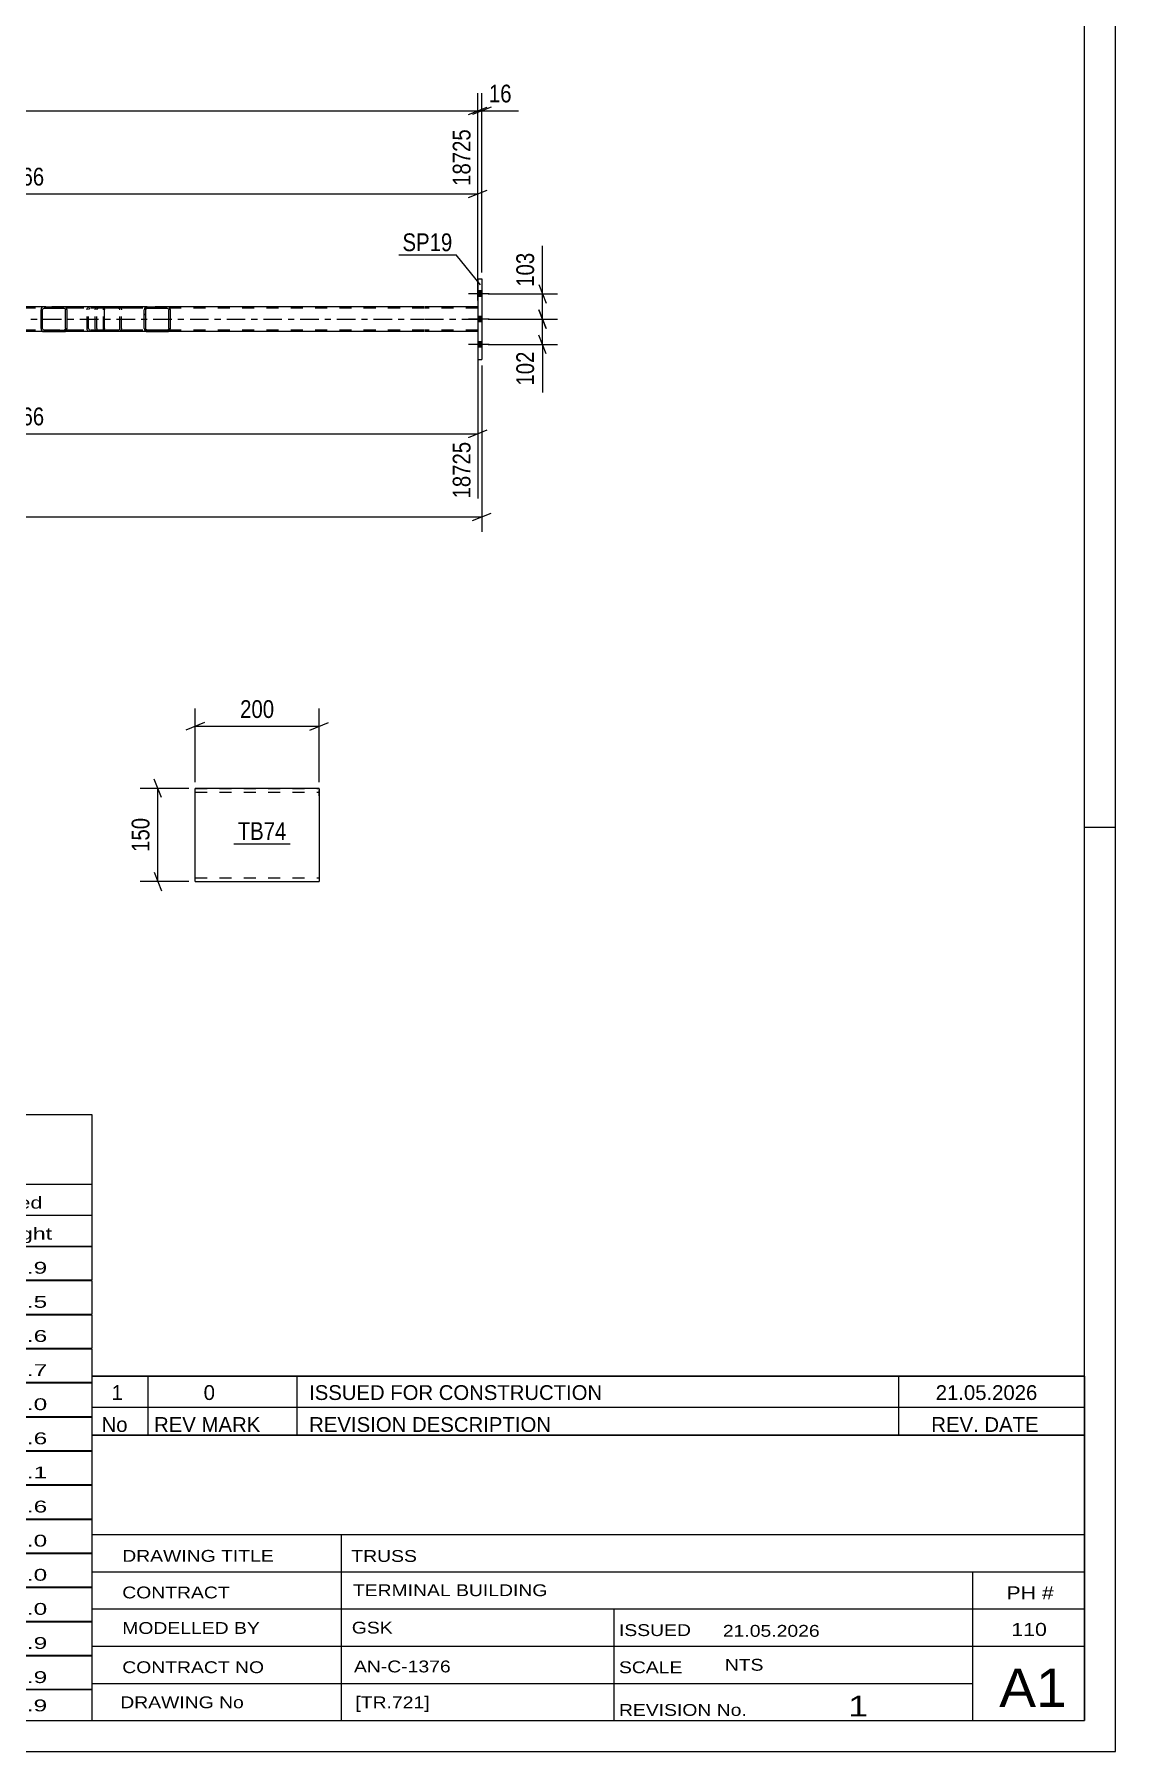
# Model space of a CAD drawing. Header units: millimetres. Extents: x 0 to 841, y 0 to 594.
# Drawn here: x 666.7 to 841, y 0 to 276.9 of the extents above; entities that cross this region are included whole.
import ezdxf

# ---------------------------------------------------------------- set-up
doc = ezdxf.new("R2010")
doc.units = ezdxf.units.MM
doc.linetypes.add('DXK_LINE_DOT2', pattern=[3.9198, 1.9599, -1.9599])
doc.linetypes.add('DXK_LINE_DOT3', pattern=[5.9187, 2.979, -0.9799, 0.9799, -0.9799])
doc.styles.add('Arial Narrow', font='ARIALN.TTF', dxfattribs={"height": 0.2})

# ---------------------------------------------------------------- blocks, each defined once
blk = doc.blocks.new('Unknown-122573538-1135')
at = {"color": 5, "linetype": 'Continuous'}
for p, q in [((841, 0), (841, 594)), ((836, 5), (836, 589)), ((841, 149), (836, 149)), ((5, 5), (836, 5)), ((0, 0), (841, 0))]:
    blk.add_line(p, q, dxfattribs=at)
blk = doc.blocks.new('Part-122573538-5005 - 4939')
at = {"linetype": 'Continuous'}
h = blk.add_hatch(dxfattribs=at)
h.set_pattern_fill('', scale=0.7, style=0, pattern_type=0)
h.set_pattern_definition([(45, (671.9521, 232.6611), (-1.57154, 1.57154), [])])
h.paths.add_polyline_path([(671.99, 232.48), (671.95, 232.66), (671.84, 232.82), (671.68, 232.92), (671.49, 232.96), (668.29, 232.96), (668.1, 232.92), (667.93, 232.82), (667.83, 232.66), (667.79, 232.48), (667.79, 229.44), (667.83, 229.25), (667.93, 229.1), (668.1, 228.99), (668.29, 228.96), (671.49, 228.96), (671.68, 228.99), (671.84, 229.1), (671.95, 229.25), (671.99, 229.44)])
h.paths.add_polyline_path([(671.72, 229.35), (671.66, 229.27), (671.58, 229.22), (671.49, 229.2), (668.29, 229.2), (668.19, 229.22), (668.11, 229.27), (668.06, 229.35), (668.04, 229.44), (668.04, 232.48), (668.06, 232.57), (668.11, 232.65), (668.19, 232.7), (668.29, 232.72), (671.49, 232.72), (671.58, 232.7), (671.66, 232.65), (671.72, 232.57), (671.74, 232.48), (671.74, 229.44)])
at = {"color": 2, "linetype": 'Continuous'}
for p, q in [((667.83, 232.66), (667.79, 232.48)), ((668.06, 232.57), (668.11, 232.65)), ((668.29, 232.96), (668.1, 232.92)), ((668.11, 232.65), (668.19, 232.7)), ((668.19, 232.7), (668.29, 232.72)), ((668.29, 232.96), (671.49, 232.96)), ((668.29, 232.72), (671.49, 232.72)), ((677.75, 232.96), (671.49, 232.96)), ((671.68, 232.92), (671.49, 232.96)), ((671.49, 232.72), (671.58, 232.7)), ((671.58, 232.7), (671.66, 232.65)), ((671.66, 232.65), (671.72, 232.57)), ((671.99, 232.48), (671.95, 232.66)), ((677.75, 232.96), (677.85, 232.92)), ((677.85, 232.92), (677.93, 232.82)), ((677.93, 232.82), (677.99, 232.66)), ((677.99, 232.66), (678.01, 232.48)), ((667.79, 229.44), (667.79, 232.48)), ((668.04, 232.48), (668.06, 232.57)), ((668.04, 229.44), (668.04, 232.48)), ((671.72, 232.57), (671.74, 232.48)), ((671.74, 229.44), (671.74, 232.48)), ((671.99, 229.44), (671.99, 232.48)), ((678.01, 229.44), (678.01, 232.48)), ((667.79, 229.44), (667.83, 229.25)), ((668.06, 229.35), (668.04, 229.44)), ((668.11, 229.27), (668.06, 229.35)), ((668.1, 228.99), (668.29, 228.96)), ((668.19, 229.22), (668.11, 229.27)), ((668.29, 229.2), (668.19, 229.22)), ((668.29, 229.2), (671.49, 229.2)), ((668.29, 228.96), (671.49, 228.96)), ((671.58, 229.22), (671.49, 229.2)), ((671.49, 228.96), (671.68, 228.99)), ((677.75, 228.96), (671.49, 228.96)), ((671.66, 229.27), (671.58, 229.22)), ((671.72, 229.35), (671.66, 229.27)), ((671.74, 229.44), (671.72, 229.35)), ((671.95, 229.25), (671.99, 229.44)), ((677.85, 228.99), (677.75, 228.96)), ((677.93, 229.1), (677.85, 228.99)), ((677.99, 229.25), (677.93, 229.1)), ((678.01, 229.44), (677.99, 229.25))]:
    blk.add_line(p, q, dxfattribs=at)
at = {"color": 7, "linetype": 'DXK_LINE_DOT2'}
for p, q in [((671.49, 232.96), (668.29, 232.96)), ((677.75, 232.72), (668.29, 232.72)), ((675.2, 232.48), (675.24, 232.66)), ((675.52, 232.65), (675.47, 232.57)), ((675.51, 232.92), (675.7, 232.96)), ((675.52, 232.65), (675.55, 232.66)), ((675.55, 232.66), (675.61, 232.7)), ((675.61, 232.7), (675.7, 232.72)), ((676.52, 232.72), (676.52, 232.96)), ((677.8, 232.7), (677.75, 232.72)), ((677.84, 232.65), (677.8, 232.7)), ((677.87, 232.57), (677.84, 232.65)), ((675.2, 229.44), (675.2, 232.48)), ((675.47, 232.57), (675.45, 232.48)), ((675.45, 229.44), (675.45, 232.48)), ((677.88, 232.48), (677.87, 232.57)), ((677.88, 229.44), (677.88, 232.48)), ((677.75, 229.2), (668.29, 229.2)), ((671.49, 228.96), (668.29, 228.96)), ((675.24, 229.25), (675.2, 229.44)), ((675.45, 229.44), (675.47, 229.35)), ((675.47, 229.35), (675.52, 229.27)), ((675.7, 228.96), (675.51, 228.99)), ((675.52, 229.27), (675.61, 229.22)), ((675.61, 229.22), (675.7, 229.2)), ((676.52, 228.96), (676.52, 229.2)), ((677.75, 229.2), (677.8, 229.22)), ((677.8, 229.22), (677.84, 229.27)), ((677.84, 229.27), (677.87, 229.35)), ((677.87, 229.35), (677.88, 229.44))]:
    blk.add_line(p, q, dxfattribs=at)
at = {"color": 2, "linetype": 'Continuous'}
for centre, start, end in [((668.28, 232.46), 111.1034, 156.0535), ((671.5, 232.46), 23.9465, 68.8966), ((668.28, 229.45), 203.9465, 248.8966), ((671.5, 229.45), 291.1034, 336.0535)]:
    blk.add_arc(centre, 0.493, start, end, dxfattribs=at)
at = {"color": 7, "linetype": 'DXK_LINE_DOT2'}
for centre, start, end in [((675.69, 232.46), 111.1034, 156.0535), ((675.69, 229.45), 203.9465, 248.8966)]:
    blk.add_arc(centre, 0.493, start, end, dxfattribs=at)
blk = doc.blocks.new('Part-122573538-5034 - 4939')
at = {"linetype": 'Continuous'}
h = blk.add_hatch(dxfattribs=at)
h.set_pattern_fill('', scale=0.7, style=0, pattern_type=0)
h.set_pattern_definition([(45, (688.6085, 232.6611), (-1.57154, 1.57154), [])])
h.paths.add_polyline_path([(688.65, 232.48), (688.61, 232.66), (688.5, 232.82), (688.33, 232.92), (688.14, 232.96), (684.92, 232.96), (684.73, 232.92), (684.57, 232.82), (684.46, 232.66), (684.42, 232.48), (684.42, 229.44), (684.46, 229.25), (684.57, 229.1), (684.73, 228.99), (684.92, 228.96), (688.14, 228.96), (688.33, 228.99), (688.5, 229.1), (688.61, 229.25), (688.65, 229.44)])
h.paths.add_polyline_path([(688.37, 229.35), (688.32, 229.27), (688.24, 229.22), (688.14, 229.2), (684.92, 229.2), (684.83, 229.22), (684.74, 229.27), (684.69, 229.35), (684.67, 229.44), (684.67, 232.48), (684.69, 232.57), (684.74, 232.65), (684.83, 232.7), (684.92, 232.72), (688.14, 232.72), (688.24, 232.7), (688.32, 232.65), (688.37, 232.57), (688.39, 232.48), (688.39, 229.44)])
at = {"color": 7, "linetype": 'DXK_LINE_DOT2'}
for p, q in [((676.52, 232.48), (676.56, 232.66)), ((676.85, 232.65), (676.79, 232.57)), ((676.83, 232.92), (677.03, 232.96)), ((676.93, 232.7), (676.85, 232.65)), ((677.03, 232.72), (676.93, 232.7)), ((677.75, 232.96), (677.03, 232.96)), ((688.14, 232.72), (677.03, 232.72)), ((680.24, 232.96), (680.44, 232.92)), ((680.34, 232.7), (680.24, 232.72)), ((680.42, 232.65), (680.34, 232.7)), ((680.48, 232.57), (680.42, 232.65)), ((680.71, 232.66), (680.75, 232.48)), ((688.14, 232.96), (684.92, 232.96)), ((676.52, 229.44), (676.52, 232.48)), ((676.79, 232.57), (676.77, 232.48)), ((676.77, 229.44), (676.77, 232.48)), ((680.5, 232.48), (680.48, 232.57)), ((680.5, 229.44), (680.5, 232.48)), ((680.75, 229.44), (680.75, 232.48)), ((676.56, 229.25), (676.52, 229.44)), ((676.77, 229.44), (676.79, 229.35)), ((676.79, 229.35), (676.85, 229.27)), ((677.03, 228.96), (676.83, 228.99)), ((676.85, 229.27), (676.93, 229.22)), ((676.93, 229.22), (677.03, 229.2)), ((688.14, 229.2), (677.03, 229.2)), ((677.75, 228.96), (677.03, 228.96)), ((680.24, 229.2), (680.34, 229.22)), ((680.44, 228.99), (680.24, 228.96)), ((680.34, 229.22), (680.42, 229.27)), ((680.42, 229.27), (680.48, 229.35)), ((680.48, 229.35), (680.5, 229.44)), ((680.75, 229.44), (680.71, 229.25)), ((688.14, 228.96), (684.92, 228.96))]:
    blk.add_line(p, q, dxfattribs=at)
at = {"color": 2, "linetype": 'Continuous'}
for p, q in [((684.92, 232.96), (677.75, 232.96)), ((684.46, 232.66), (684.42, 232.48)), ((684.69, 232.57), (684.74, 232.65)), ((684.92, 232.96), (684.73, 232.92)), ((684.74, 232.65), (684.83, 232.7)), ((684.83, 232.7), (684.92, 232.72)), ((684.92, 232.96), (688.14, 232.96)), ((684.92, 232.72), (688.14, 232.72)), ((688.33, 232.92), (688.14, 232.96)), ((688.14, 232.72), (688.24, 232.7)), ((688.24, 232.7), (688.32, 232.65)), ((688.32, 232.65), (688.37, 232.57)), ((688.65, 232.48), (688.61, 232.66)), ((684.42, 229.44), (684.42, 232.48)), ((684.67, 232.48), (684.69, 232.57)), ((684.67, 229.44), (684.67, 232.48)), ((688.37, 232.57), (688.39, 232.48)), ((688.39, 229.44), (688.39, 232.48)), ((688.65, 229.44), (688.65, 232.48)), ((684.92, 228.96), (677.75, 228.96)), ((684.42, 229.44), (684.46, 229.25)), ((684.69, 229.35), (684.67, 229.44)), ((684.74, 229.27), (684.69, 229.35)), ((684.73, 228.99), (684.92, 228.96)), ((684.83, 229.22), (684.74, 229.27)), ((684.92, 229.2), (684.83, 229.22)), ((684.92, 229.2), (688.14, 229.2)), ((684.92, 228.96), (688.14, 228.96)), ((688.24, 229.22), (688.14, 229.2)), ((688.14, 228.96), (688.33, 228.99)), ((688.32, 229.27), (688.24, 229.22)), ((688.37, 229.35), (688.32, 229.27)), ((688.39, 229.44), (688.37, 229.35)), ((688.61, 229.25), (688.65, 229.44))]:
    blk.add_line(p, q, dxfattribs=at)
at = {"color": 7, "linetype": 'DXK_LINE_DOT2'}
for centre, start, end in [((677.01, 232.46), 110.9282, 155.8647), ((680.26, 232.46), 24.1353, 69.0718), ((677.01, 229.46), 204.1353, 249.0718), ((680.26, 229.46), 290.9282, 335.8647)]:
    blk.add_arc(centre, 0.495, start, end, dxfattribs=at)
at = {"color": 2, "linetype": 'Continuous'}
for centre, start, end in [((684.91, 232.46), 110.9282, 155.8647), ((688.16, 232.46), 24.1353, 69.0718), ((684.91, 229.46), 204.1353, 249.0718), ((688.16, 229.46), 290.9282, 335.8647)]:
    blk.add_arc(centre, 0.495, start, end, dxfattribs=at)
blk = doc.blocks.new('Part-122573538-5062 - 4939')
at = {"color": 2, "linetype": 'Continuous'}
for p, q in [((738.21, 237.46), (738.85, 237.46)), ((738.21, 237.46), (738.21, 224.46)), ((738.85, 237.46), (738.85, 224.46)), ((738.21, 224.46), (738.85, 224.46))]:
    blk.add_line(p, q, dxfattribs=at)
blk = doc.blocks.new('Part-122573538-5116 - 4939')
at = {"color": 7, "linetype": 'DXK_LINE_DOT2'}
for p, q in [((729.59, 232.72), (76.26, 232.72)), ((688.14, 232.96), (668.29, 232.96)), ((738.21, 232.72), (729.69, 232.72)), ((738.21, 232.96), (738.21, 228.96)), ((729.59, 229.2), (76.26, 229.2)), ((688.14, 228.96), (245.25, 228.96)), ((738.21, 229.2), (729.69, 229.2))]:
    blk.add_line(p, q, dxfattribs=at)
at = {"color": 2, "linetype": 'Continuous'}
for p, q in [((668.29, 232.96), (603.53, 232.96)), ((729.59, 232.96), (688.14, 232.96)), ((738.21, 232.96), (729.69, 232.96)), ((668.29, 228.96), (603.53, 228.96)), ((729.59, 228.96), (688.14, 228.96)), ((738.21, 228.96), (729.69, 228.96))]:
    blk.add_line(p, q, dxfattribs=at)
at = {"color": 7, "linetype": 'DXK_LINE_DOT3'}
for p, q in [((76.26, 230.96), (729.59, 230.96)), ((729.69, 230.96), (738.21, 230.96))]:
    blk.add_line(p, q, dxfattribs=at)
blk = doc.blocks.new('Bolt-122573538-5164 - 4939')
at = {"linetype": 'Continuous'}
for points in [[(738.85, 234.62), (738.85, 235.5), (738.21, 235.5), (738.21, 234.62)], [(738.85, 234.62), (738.85, 235.5), (738.21, 235.5), (738.21, 234.62)], [(738.85, 234.62), (738.85, 235.5), (738.21, 235.5), (738.21, 234.62)], [(738.85, 230.52), (738.85, 231.4), (738.21, 231.4), (738.21, 230.52)], [(738.85, 230.52), (738.85, 231.4), (738.21, 231.4), (738.21, 230.52)], [(738.85, 226.42), (738.85, 227.3), (738.21, 227.3), (738.21, 226.42)], [(738.85, 226.42), (738.85, 227.3), (738.21, 227.3), (738.21, 226.42)], [(738.85, 226.42), (738.85, 227.3), (738.21, 227.3), (738.21, 226.42)]]:
    blk.add_hatch(color=1, dxfattribs=at).paths.add_polyline_path(points)
at = {"color": 1, "linetype": 'Continuous'}
for p, q in [((738.85, 235.5), (738.21, 235.5)), ((738.85, 235.5), (738.21, 235.5)), ((738.85, 235.5), (738.21, 235.5)), ((740.01, 235.06), (736.69, 235.06)), ((740.01, 235.06), (736.69, 235.06)), ((740.01, 235.06), (736.69, 235.06)), ((738.85, 234.62), (738.21, 234.62)), ((738.85, 234.62), (738.21, 234.62)), ((738.85, 234.62), (738.21, 234.62)), ((740.01, 230.96), (736.69, 230.96)), ((740.01, 230.96), (736.69, 230.96)), ((738.85, 231.4), (738.21, 231.4)), ((738.85, 231.4), (738.21, 231.4)), ((738.85, 230.52), (738.21, 230.52)), ((738.85, 230.52), (738.21, 230.52)), ((738.85, 227.3), (738.21, 227.3)), ((738.85, 227.3), (738.21, 227.3)), ((738.85, 227.3), (738.21, 227.3)), ((740.01, 226.86), (736.69, 226.86)), ((740.01, 226.86), (736.69, 226.86)), ((740.01, 226.86), (736.69, 226.86)), ((738.85, 226.42), (738.21, 226.42)), ((738.85, 226.42), (738.21, 226.42)), ((738.85, 226.42), (738.21, 226.42))]:
    blk.add_line(p, q, dxfattribs=at)
blk = doc.blocks.new('Part-122573538-5951 - 5947')
at = {"color": 2, "linetype": 'Continuous'}
for p, q in [((692.62, 154.12), (692.62, 155.31)), ((692.62, 155.31), (692.62, 155.31)), ((712.62, 155.31), (692.62, 155.31)), ((712.62, 155.22), (712.62, 155.31)), ((712.62, 155.31), (712.62, 155.31)), ((712.62, 155.22), (712.62, 154.12)), ((692.62, 140.41), (692.62, 154.12)), ((712.62, 154.12), (712.62, 140.31)), ((692.62, 140.31), (692.62, 140.41)), ((692.62, 140.31), (692.62, 140.31)), ((692.62, 140.31), (712.62, 140.31)), ((712.62, 140.31), (712.62, 140.31))]:
    blk.add_line(p, q, dxfattribs=at)
at = {"color": 7, "linetype": 'DXK_LINE_DOT2'}
for p, q in [((692.62, 155.31), (712.62, 155.31)), ((692.62, 154.71), (692.62, 154.71)), ((692.62, 154.71), (712.62, 154.71)), ((692.62, 154.71), (712.62, 154.71)), ((712.62, 154.12), (712.62, 154.96)), ((712.62, 154.71), (712.62, 154.71)), ((692.62, 141.51), (692.62, 141.52)), ((692.62, 141.52), (692.62, 141.51)), ((692.62, 141.52), (692.62, 141.52)), ((712.62, 141.52), (712.62, 141.51)), ((712.62, 141.52), (712.62, 141.51)), ((712.62, 141.52), (712.62, 141.52)), ((692.62, 140.91), (692.62, 140.96)), ((692.62, 140.91), (692.62, 140.91)), ((692.62, 140.91), (712.62, 140.91)), ((692.62, 140.91), (712.62, 140.91)), ((692.62, 140.31), (712.62, 140.31)), ((692.62, 140.31), (692.62, 140.31)), ((712.62, 140.91), (712.62, 140.96)), ((712.62, 140.91), (712.62, 140.91)), ((712.62, 140.31), (712.62, 140.31))]:
    blk.add_line(p, q, dxfattribs=at)
blk = doc.blocks.new('StraightDimension-122573538-5238 - 4939')
at = {"color": 7, "linetype": 'Continuous'}
for p, q in [((738.21, 238.46), (738.21, 267.4)), ((738.85, 238.46), (738.85, 267.4)), ((736.71, 263.95), (739.71, 265.15)), ((740.35, 265.15), (737.35, 263.95)), ((738.21, 264.55), (738.85, 264.55))]:
    blk.add_line(p, q, dxfattribs=at)
at = {"color": 0}
blk.add_wipeout([(744.23, 265.3), (744.23, 269.5), (739.38, 269.5), (739.38, 265.3)], dxfattribs=at)
at = {"color": 7, "linetype": 'Continuous'}
blk.add_line((738.85, 264.55), (744.76, 264.55), dxfattribs=at)
blk.add_line((738.85, 264.55), (744.76, 264.55), dxfattribs=at)
at = {"color": 3, "style": 'Arial Narrow'}
blk.add_text('16', height=2.863, dxfattribs=at).set_placement((739.98, 265.9))
blk = doc.blocks.new('StraightDimension-122573538-5248 - 4939')
at = {"color": 7, "linetype": 'Continuous'}
for p, q in [((738.21, 238.46), (738.21, 267.4)), ((67.64, 264.55), (738.21, 264.55)), ((736.71, 263.95), (739.71, 265.15))]:
    blk.add_line(p, q, dxfattribs=at)
blk = doc.blocks.new('StraightDimension-122573538-5273 - 4939')
at = {"color": 7, "linetype": 'Continuous'}
for p, q in [((738.21, 227.96), (738.21, 202.05)), ((591.08, 219.56), (591.08, 202.05)), ((592.58, 213.09), (589.58, 211.89)), ((591.08, 212.49), (738.21, 212.49)), ((736.71, 211.89), (739.71, 213.09))]:
    blk.add_line(p, q, dxfattribs=at)
at = {"color": 0}
blk.add_wipeout([(668.9, 213.24), (668.9, 217.44), (660.39, 217.44), (660.39, 213.24)], dxfattribs=at)
at = {"color": 0, "linetype": 'Continuous'}
blk.add_wipeout([(737.61, 211.79), (733.41, 211.79), (733.41, 201.45), (737.61, 201.45)], dxfattribs=at)
at = {"color": 3, "style": 'Arial Narrow'}
blk.add_text('3866', height=2.863, dxfattribs=at).set_placement((660.99, 213.84))
at = {"color": 3, "linetype": 'Continuous', "style": 'Arial Narrow'}
blk.add_text('18725', height=2.863, rotation=90.0002, dxfattribs=at).set_placement((737.01, 202.05))
blk = doc.blocks.new('StraightDimension-122573538-5286 - 4939')
at = {"color": 7, "linetype": 'Continuous'}
for p, q in [((738.85, 223.46), (738.85, 196.68)), ((737.35, 198.48), (740.35, 199.68)), ((67, 199.08), (738.85, 199.08))]:
    blk.add_line(p, q, dxfattribs=at)
blk = doc.blocks.new('StraightDimension-122573538-5301 - 4939')
at = {"color": 7, "linetype": 'Continuous'}
for p, q in [((591.08, 242.36), (591.08, 261.59)), ((738.21, 233.96), (738.21, 261.59)), ((592.58, 251.75), (589.58, 250.55)), ((591.08, 251.15), (738.21, 251.15)), ((736.71, 250.55), (739.71, 251.75))]:
    blk.add_line(p, q, dxfattribs=at)
at = {"color": 0, "linetype": 'Continuous'}
blk.add_wipeout([(737.61, 262.19), (733.41, 262.19), (733.41, 251.85), (737.61, 251.85)], dxfattribs=at)
at = {"color": 0}
blk.add_wipeout([(668.9, 251.9), (668.9, 256.1), (660.39, 256.1), (660.39, 251.9)], dxfattribs=at)
at = {"color": 3, "linetype": 'Continuous', "style": 'Arial Narrow'}
blk.add_text('18725', height=2.863, rotation=90.0002, dxfattribs=at).set_placement((737.01, 252.45))
at = {"color": 3, "style": 'Arial Narrow'}
blk.add_text('3866', height=2.863, dxfattribs=at).set_placement((660.99, 252.5))
blk = doc.blocks.new('StraightDimension-122573538-9654 - 4939')
at = {"color": 7, "linetype": 'Continuous'}
for p, q in [((748.01, 236.56), (749.21, 233.56)), ((739.85, 235.06), (751.01, 235.06)), ((748.61, 230.96), (748.61, 235.06)), ((739.85, 230.96), (751.01, 230.96)), ((749.21, 229.46), (748.01, 232.46))]:
    blk.add_line(p, q, dxfattribs=at)
at = {"color": 0}
blk.add_wipeout([(747.86, 242.27), (743.66, 242.27), (743.66, 235.58), (747.86, 235.58)], dxfattribs=at)
at = {"color": 7, "linetype": 'Continuous'}
blk.add_line((748.61, 235.06), (748.61, 242.79), dxfattribs=at)
blk.add_line((748.61, 235.06), (748.61, 242.79), dxfattribs=at)
at = {"color": 3, "style": 'Arial Narrow'}
blk.add_text('103', height=2.863, rotation=90.0002, dxfattribs=at).set_placement((747.26, 236.18))
blk = doc.blocks.new('StraightDimension-122573538-9655 - 4939')
at = {"color": 7, "linetype": 'Continuous'}
for p, q in [((739.85, 230.96), (751.01, 230.96)), ((748.01, 232.46), (749.21, 229.46)), ((748.61, 226.86), (748.61, 230.96)), ((749.21, 225.36), (748.01, 228.36)), ((739.85, 226.86), (751.01, 226.86))]:
    blk.add_line(p, q, dxfattribs=at)
at = {"color": 0}
blk.add_wipeout([(747.86, 226.33), (743.66, 226.33), (743.66, 219.65), (747.86, 219.65)], dxfattribs=at)
at = {"color": 7, "linetype": 'Continuous'}
blk.add_line((748.61, 226.86), (748.61, 219.12), dxfattribs=at)
blk.add_line((748.61, 226.86), (748.61, 219.12), dxfattribs=at)
at = {"color": 3, "style": 'Arial Narrow'}
blk.add_text('102', height=2.863, rotation=90.0002, dxfattribs=at).set_placement((747.26, 220.25))
blk = doc.blocks.new('StraightDimension-122573538-5965 - 5947')
at = {"color": 7, "linetype": 'Continuous'}
for p, q in [((691.62, 155.31), (683.76, 155.31)), ((687.21, 153.81), (686.01, 156.81)), ((686.61, 140.31), (686.61, 155.31)), ((686.01, 141.81), (687.21, 138.81)), ((691.62, 140.31), (683.76, 140.31))]:
    blk.add_line(p, q, dxfattribs=at)
at = {"color": 0}
blk.add_wipeout([(685.86, 151.16), (681.66, 151.16), (681.66, 144.47), (685.86, 144.47)], dxfattribs=at)
at = {"color": 3, "style": 'Arial Narrow'}
blk.add_text('150', height=2.863, rotation=90.0002, dxfattribs=at).set_placement((685.26, 145.07))
blk = doc.blocks.new('StraightDimension-122573538-5954 - 5947')
at = {"color": 7, "linetype": 'Continuous'}
for p, q in [((692.62, 156.31), (692.62, 168.16)), ((712.62, 156.31), (712.62, 168.16)), ((694.12, 165.91), (691.12, 164.71)), ((692.62, 165.31), (712.62, 165.31)), ((711.12, 164.71), (714.12, 165.91))]:
    blk.add_line(p, q, dxfattribs=at)
at = {"color": 0}
blk.add_wipeout([(705.97, 166.06), (705.97, 170.26), (699.28, 170.26), (699.28, 166.06)], dxfattribs=at)
at = {"color": 3, "style": 'Arial Narrow'}
blk.add_text('200', height=2.863, dxfattribs=at).set_placement((699.88, 166.66))
blk = doc.blocks.new('Unknown-122573538-10596')
at = {"color": 7, "linetype": 'Continuous'}
for p, q in [((676, 51.05), (676, 5)), ((676, 51.05), (836, 51.05)), ((836, 51), (836, 5)), ((676, 35), (836, 35)), ((716.14, 35), (716.14, 5)), ((676, 29), (836, 29)), ((818, 5.05), (818, 29.05)), ((676, 23), (836, 23)), ((760.14, 23), (760.14, 5)), ((676, 17), (836, 17)), ((676, 11), (818, 11)), ((676, 5), (836, 5))]:
    blk.add_line(p, q, dxfattribs=at)
at = {"color": 7, "style": 'Arial Narrow'}
for s, height, width, p in [('DRAWING TITLE', 1.9089, 1.425378, (680.88, 30.61)), ('TRUSS', 1.909, 1.425378, (717.81, 30.59)), ('CONTRACT', 1.909, 1.425378, (680.88, 24.71)), ('TERMINAL BUILDING', 1.9089, 1.425378, (718.06, 25.07)), ('MODELLED BY', 1.9089, 1.425378, (680.88, 18.98)), ('GSK', 1.909, 1.425378, (717.88, 19.04)), ('ISSUED', 1.909, 1.425378, (760.94, 18.64)), ('21.05.2026', 1.909, 1.425378, (777.69, 18.52)), ('CONTRACT NO', 1.9089, 1.425378, (680.88, 12.66)), ('AN-C-1376', 1.909, 1.425378, (718.23, 12.78)), ('SCALE', 1.909, 1.425378, (760.94, 12.65)), ('A1', 6.204, 1.25, (822.24, 7.2)), ('DRAWING No', 1.909, 1.425378, (680.56, 7)), ('[TR.721]', 1.909, 1.425378, (718.46, 6.99)), ('1', 3.34, 1.5, (797.91, 5.68)), ('REVISION No.', 1.9089, 1.425378, (760.94, 5.77))]:
    blk.add_text(s, height=height, dxfattribs=dict(at, width=width)).set_placement(p)
at = {"color": 7, "linetype": 'Continuous', "style": 'Arial Narrow'}
for s, height, width, p in [('PH #', 2.1, 1.42538, (823.4, 24.55)), ('110', 2.1, 1.42538, (824.19, 18.65)), ('NTS', 1.909, 1.425378, (778, 13.05))]:
    blk.add_text(s, height=height, dxfattribs=dict(at, width=width)).set_placement(p)
blk = doc.blocks.new('Unknown-122573538-10597')
at = {"color": 7, "linetype": 'Continuous'}
for p, q in [((516, 102.75), (676, 102.75)), ((516, 91.5), (516, 102.75)), ((676, 102.75), (676, 91.5)), ((516, 91.5), (676, 91.5)), ((516, 91.5), (516, 86.5)), ((676, 91.5), (676, 86.5)), ((516, 86.5), (676, 86.5)), ((516, 86.5), (516, 81.5)), ((540, 86.5), (540, 81.5)), ((575.5, 86.5), (575.5, 81.5)), ((601.5, 86.5), (601.5, 81.5)), ((614.5, 86.5), (614.5, 81.5)), ((632, 86.5), (632, 81.5)), ((654, 86.5), (654, 81.5)), ((676, 86.5), (676, 81.5)), ((516, 81.5), (676, 81.5)), ((516, 81.45), (516, 76.05)), ((516, 81.45), (676, 81.45)), ((540, 81.5), (540, 76)), ((575.5, 81.5), (575.5, 76)), ((601.5, 81.5), (601.5, 76)), ((614.5, 81.5), (614.5, 76)), ((632, 81.5), (632, 76)), ((654, 81.5), (654, 76)), ((676, 81.45), (676, 76.05)), ((516, 76.05), (676, 76.05)), ((516, 75.95), (516, 70.55)), ((516, 75.95), (676, 75.95)), ((540, 76), (540, 70.5)), ((575.5, 76), (575.5, 70.5)), ((601.5, 76), (601.5, 70.5)), ((614.5, 76), (614.5, 70.5)), ((632, 76), (632, 70.5)), ((654, 76), (654, 70.5)), ((676, 75.95), (676, 70.55)), ((516, 70.55), (676, 70.55)), ((516, 70.45), (516, 65.05)), ((516, 70.45), (676, 70.45)), ((540, 70.5), (540, 65)), ((575.5, 70.5), (575.5, 65)), ((601.5, 70.5), (601.5, 65)), ((614.5, 70.5), (614.5, 65)), ((632, 70.5), (632, 65)), ((654, 70.5), (654, 65)), ((676, 70.45), (676, 65.05)), ((516, 65.05), (676, 65.05)), ((516, 64.95), (516, 59.55)), ((516, 64.95), (676, 64.95)), ((540, 65), (540, 59.5)), ((575.5, 65), (575.5, 59.5)), ((601.5, 65), (601.5, 59.5)), ((614.5, 65), (614.5, 59.5)), ((632, 65), (632, 59.5)), ((654, 65), (654, 59.5)), ((676, 64.95), (676, 59.55)), ((516, 59.55), (676, 59.55)), ((516, 59.45), (516, 54.05)), ((516, 59.45), (676, 59.45)), ((540, 59.5), (540, 54)), ((575.5, 59.5), (575.5, 54)), ((601.5, 59.5), (601.5, 54)), ((614.5, 59.5), (614.5, 54)), ((632, 59.5), (632, 54)), ((654, 59.5), (654, 54)), ((676, 59.45), (676, 54.05)), ((516, 54.05), (676, 54.05)), ((516, 53.95), (516, 48.55)), ((516, 53.95), (676, 53.95)), ((540, 54), (540, 48.5)), ((575.5, 54), (575.5, 48.5)), ((601.5, 54), (601.5, 48.5)), ((614.5, 54), (614.5, 48.5)), ((632, 54), (632, 48.5)), ((654, 54), (654, 48.5)), ((676, 53.95), (676, 48.55)), ((516, 48.55), (676, 48.55)), ((516, 48.45), (516, 43.05)), ((516, 48.45), (676, 48.45)), ((540, 48.5), (540, 43)), ((575.5, 48.5), (575.5, 43)), ((601.5, 48.5), (601.5, 43)), ((614.5, 48.5), (614.5, 43)), ((632, 48.5), (632, 43)), ((654, 48.5), (654, 43)), ((676, 48.45), (676, 43.05)), ((516, 43.05), (676, 43.05)), ((516, 42.95), (516, 37.55)), ((516, 42.95), (676, 42.95)), ((540, 43), (540, 37.5)), ((575.5, 43), (575.5, 37.5)), ((601.5, 43), (601.5, 37.5)), ((614.5, 43), (614.5, 37.5)), ((632, 43), (632, 37.5)), ((654, 43), (654, 37.5)), ((676, 42.95), (676, 37.55)), ((516, 37.55), (676, 37.55)), ((516, 37.45), (516, 32.05)), ((516, 37.45), (676, 37.45)), ((540, 37.5), (540, 32)), ((575.5, 37.5), (575.5, 32)), ((601.5, 37.5), (601.5, 32)), ((614.5, 37.5), (614.5, 32)), ((632, 37.5), (632, 32)), ((654, 37.5), (654, 32)), ((676, 37.45), (676, 32.05)), ((516, 32.05), (676, 32.05)), ((516, 31.95), (516, 26.55)), ((516, 31.95), (676, 31.95)), ((540, 32), (540, 26.5)), ((575.5, 32), (575.5, 26.5)), ((601.5, 32), (601.5, 26.5)), ((614.5, 32), (614.5, 26.5)), ((632, 32), (632, 26.5)), ((654, 32), (654, 26.5)), ((676, 31.95), (676, 26.55)), ((516, 26.55), (676, 26.55)), ((516, 26.45), (516, 21.05)), ((516, 26.45), (676, 26.45)), ((540, 26.5), (540, 21)), ((575.5, 26.5), (575.5, 21)), ((601.5, 26.5), (601.5, 21)), ((614.5, 26.5), (614.5, 21)), ((632, 26.5), (632, 21)), ((654, 26.5), (654, 21)), ((676, 26.45), (676, 21.05)), ((516, 21.05), (676, 21.05)), ((516, 20.95), (516, 15.55)), ((516, 20.95), (676, 20.95)), ((540, 21), (540, 15.5)), ((575.5, 21), (575.5, 15.5)), ((601.5, 21), (601.5, 15.5)), ((614.5, 21), (614.5, 15.5)), ((632, 21), (632, 15.5)), ((654, 21), (654, 15.5)), ((676, 20.95), (676, 15.55)), ((516, 15.55), (676, 15.55)), ((516, 15.45), (516, 10.05)), ((516, 15.45), (676, 15.45)), ((540, 15.5), (540, 10)), ((575.5, 15.5), (575.5, 10)), ((601.5, 15.5), (601.5, 10)), ((614.5, 15.5), (614.5, 10)), ((632, 15.5), (632, 10)), ((654, 15.5), (654, 10)), ((676, 15.45), (676, 10.05)), ((516, 10.05), (676, 10.05)), ((516, 10), (676, 10)), ((516, 10), (516, 5)), ((632, 10), (632, 5)), ((654, 10), (654, 5)), ((676, 10), (676, 5)), ((516, 5), (676, 5))]:
    blk.add_line(p, q, dxfattribs=at)
at = {"color": 7, "style": 'Arial Narrow'}
for s, height, width, p in [('GENERAL NOTES & WELD DETAILS :', 2.8633, 1.4, (517.15, 95.06)), ('REFER TYP DRAWING TYP-01', 1.9089, 1.6, (600.7, 95.16)), ("MATERIAL LIST FOR ASSEMBLY MK'D", 1.9089, 1.6, (517.15, 87.56)), ('TR721', 1.909, 1.794707, (609.9, 87.47)), ('3', 1.91, 1.794707, (638.08, 87.56)), ('No. Required', 1.9089, 1.6, (647.41, 87.56)), ('Mark', 1.909, 1.7, (517.34, 82.5)), ('Profile', 1.909, 1.7, (550.41, 82.5)), ('Material', 1.909, 1.7, (580.54, 82.56)), ('No.', 1.909, 1.7, (605.5, 82.56)), ('Length', 1.909, 1.7, (616, 82.56)), ('Area', 1.909, 1.7, (638.5, 82.56)), ('Weight', 1.909, 1.7, (658, 82.56))]:
    blk.add_text(s, height=height, dxfattribs=dict(at, width=width)).set_placement(p)
at = {"color": 7, "linetype": 'Continuous', "style": 'Arial Narrow'}
for s, height, width, p in [('M440', 1.909, 1.794707, (517.5, 77.06)), ('SHS100*6', 1.909, 1.794707, (542, 77.06)), ('E350', 1.909, 1.794707, (581.74, 77.06)), ('8', 1.91, 1.794707, (605.86, 77.06)), ('3281', 1.909, 1.794707, (618.58, 77.06)), ('1.3', 1.909, 1.794707, (642.32, 77.06)), ('459.9', 1.909, 1.794707, (658.96, 77.06)), ('M439', 1.909, 1.794707, (517.5, 71.56)), ('SHS100*6', 1.909, 1.794707, (542, 71.56)), ('E350', 1.909, 1.794707, (581.74, 71.56)), ('7', 1.91, 1.794707, (605.86, 71.56)), ('3214', 1.909, 1.794707, (618.58, 71.56)), ('1.3', 1.909, 1.794707, (642.32, 71.56)), ('388.5', 1.909, 1.794707, (658.96, 71.56)), ('BC366', 1.909, 1.794707, (517.5, 66.06)), ('SHS100*6', 1.909, 1.794707, (542, 66.06)), ('E350', 1.909, 1.794707, (581.74, 66.06)), ('1', 1.91, 1.794707, (605.86, 66.06)), ('18725', 1.909, 1.794707, (616.4, 66.06)), ('7.5', 1.909, 1.794707, (642.32, 66.06)), ('331.6', 1.909, 1.794707, (658.96, 66.06)), ('TR721', 1.909, 1.794707, (517.5, 60.56)), ('SHS100*6', 1.909, 1.794707, (542, 60.56)), ('E350', 1.909, 1.794707, (581.74, 60.56)), ('1', 1.91, 1.794707, (605.86, 60.56)), ('18445', 1.909, 1.794707, (616.4, 60.56)), ('7.4', 1.909, 1.794707, (642.32, 60.56)), ('326.7', 1.909, 1.794707, (658.96, 60.56)), ('SP20', 1.909, 1.794707, (517.5, 55.06)), ('PL20*380', 1.909, 1.794707, (542, 55.06)), ('E350', 1.909, 1.794707, (581.74, 55.06)), ('6', 1.91, 1.794707, (605.86, 55.06)), ('380', 1.909, 1.794707, (620.77, 55.06)), ('0.3', 1.909, 1.794707, (642.32, 55.06)), ('136.0', 1.909, 1.794707, (658.96, 55.06)), ('PL581', 1.909, 1.794707, (517.5, 49.56)), ('PL12*300', 1.909, 1.794707, (542, 49.56)), ('E350', 1.909, 1.794707, (581.74, 49.56)), ('14', 1.909, 1.794707, (604.76, 49.56)), ('310', 1.909, 1.794707, (620.77, 49.56)), ('0.2', 1.909, 1.794707, (642.32, 49.56)), ('122.6', 1.909, 1.794707, (658.96, 49.56)), ('SP19', 1.909, 1.794707, (517.5, 44.06)), ('PL16*325', 1.909, 1.794707, (542, 44.06)), ('E350', 1.909, 1.794707, (581.74, 44.06)), ('4', 1.91, 1.794707, (605.86, 44.06)), ('325', 1.909, 1.794707, (620.77, 44.06)), ('0.2', 1.909, 1.794707, (642.32, 44.06)), ('53.1', 1.909, 1.794707, (661.14, 44.06)), ('M1362', 1.909, 1.794707, (517.5, 38.56)), ('RHS100*100*6', 1.9089, 1.794707, (542, 38.56)), ('E350', 1.909, 1.794707, (581.74, 38.56)), ('14', 1.909, 1.794707, (604.76, 38.56)), ('196', 1.909, 1.794707, (620.77, 38.56)), ('0.1', 1.909, 1.794707, (642.32, 38.56)), ('48.6', 1.909, 1.794707, (661.14, 38.56)), ('TB74', 1.909, 1.794707, (517.5, 33.06)), ('RHS150*110*6', 1.9089, 1.794707, (542, 33.06)), ('E350', 1.909, 1.794707, (581.74, 33.06)), ('6', 1.91, 1.794707, (605.86, 33.06)), ('200', 1.909, 1.794707, (620.77, 33.06)), ('0.1', 1.909, 1.794707, (642.32, 33.06)), ('28.0', 1.909, 1.794707, (661.14, 33.06)), ('PL538', 1.909, 1.794707, (517.5, 27.56)), ('PL10*150', 1.909, 1.794707, (542, 27.56)), ('E350', 1.909, 1.794707, (581.74, 27.56)), ('6', 1.91, 1.794707, (605.86, 27.56)), ('170', 1.909, 1.794707, (620.77, 27.56)), ('0.1', 1.909, 1.794707, (642.32, 27.56)), ('12.0', 1.909, 1.794707, (661.14, 27.56)), ('ST33', 1.909, 1.794707, (517.5, 22.06)), ('PL8*100', 1.909, 1.794707, (542, 22.06)), ('E350', 1.909, 1.794707, (581.74, 22.06)), ('24', 1.909, 1.794707, (604.76, 22.06)), ('135', 1.909, 1.794707, (620.77, 22.06)), ('0.0', 1.909, 1.794707, (642.32, 22.06)), ('10.0', 1.909, 1.794707, (661.14, 22.06)), ('ST32', 1.909, 1.794707, (517.5, 16.56)), ('PL8*100', 1.909, 1.794707, (542, 16.56)), ('E350', 1.909, 1.794707, (581.74, 16.56)), ('24', 1.909, 1.794707, (604.76, 16.56)), ('121', 1.909, 1.794707, (620.77, 16.56)), ('0.0', 1.909, 1.794707, (642.32, 16.56)), ('8.9', 1.909, 1.794707, (663.33, 16.56)), ('M1450', 1.909, 1.794707, (517.5, 11.06)), ('RHS100*100*6', 1.9089, 1.794707, (542, 11.06)), ('E350', 1.909, 1.794707, (581.74, 11.06)), ('1', 1.91, 1.794707, (605.86, 11.06)), ('220', 1.909, 1.794707, (620.77, 11.06)), ('0.1', 1.909, 1.794707, (642.32, 11.06)), ('3.9', 1.909, 1.794707, (663.33, 11.06)), ('Total', 1.909, 1.7, (618.33, 6.5)), ('42.7', 1.909, 1.794707, (639.64, 6.5)), ('1929.9', 1.909, 1.794707, (656.77, 6.5))]:
    blk.add_text(s, height=height, dxfattribs=dict(at, width=width)).set_placement(p)
blk = doc.blocks.new('Unknown-122573538-10599')
at = {"color": 7, "linetype": 'Continuous'}
for p, q in [((676, 60.55), (836, 60.55)), ((836, 60.55), (676, 60.55)), ((676, 60.55), (676, 55.55)), ((685, 60.55), (685, 55.55)), ((709, 60.55), (709, 55.55)), ((806, 60.55), (806, 55.55)), ((836, 60.55), (836, 55.55)), ((676, 55.55), (836, 55.55)), ((676, 55.55), (676, 51.05)), ((676, 55.55), (836, 55.55)), ((685, 55.55), (685, 51.05)), ((709, 55.55), (709, 51.05)), ((806, 55.55), (806, 51.05)), ((836, 55.55), (836, 51.05)), ((836, 51.05), (676, 51.05))]:
    blk.add_line(p, q, dxfattribs=at)
at = {"color": 7, "linetype": 'Continuous', "style": 'Arial Narrow'}
for s, height, width, p in [('1', 2.39, 1.196471, (679.16, 56.7)), ('0', 2.39, 1.196471, (694, 56.7)), ('ISSUED FOR CONSTRUCTION', 2.3861, 1.196471, (711, 56.7)), ('21.05.2026', 2.386, 1.196471, (812, 56.7)), ('No', 2.386, 1.2, (677.54, 51.55)), ('REV MARK', 2.386, 1.2, (686, 51.55)), ('REVISION DESCRIPTION', 2.3861, 1.2, (711, 51.55)), ('REV. DATE', 2.386, 1.2, (811.28, 51.55))]:
    blk.add_text(s, height=height, dxfattribs=dict(at, width=width)).set_placement(p)
blk = doc.blocks.new('Mark-122573538-5058 - 4939')
at = {"color": 0}
blk.add_wipeout([(734.09, 241.92), (734.09, 244.92), (726.05, 244.92), (726.05, 241.92)], dxfattribs=at)
blk.add_wipeout([(734.09, 241.92), (734.09, 244.92), (726.05, 244.92), (726.05, 241.92)], dxfattribs=at)
at = {"color": 30, "linetype": 'Continuous'}
for p in [(725.45, 241.32), (738.62, 236.49)]:
    blk.add_line(p, (734.69, 241.32), dxfattribs=at)
at = {"color": 3, "style": 'Arial Narrow'}
blk.add_text('SP19', height=2.863, dxfattribs=at).set_placement((726.05, 241.92))
blk = doc.blocks.new('Mark-122573538-5949 - 5947')
at = {"color": 0}
blk.add_wipeout([(707.34, 146.99), (707.34, 149.99), (699.49, 149.99), (699.49, 146.99)], dxfattribs=at)
blk.add_wipeout([(707.34, 146.99), (707.34, 149.99), (699.49, 149.99), (699.49, 146.99)], dxfattribs=at)
at = {"color": 30, "linetype": 'Continuous'}
blk.add_line((698.89, 146.39), (707.94, 146.39), dxfattribs=at)
at = {"color": 3, "style": 'Arial Narrow'}
blk.add_text('TB74', height=2.863, dxfattribs=at).set_placement((699.49, 146.99))

msp = doc.modelspace()

# ---------------------------------------------------------------- block references
for name in ['Unknown-122573538-1135', 'Bolt-122573538-5164 - 4939', 'Part-122573538-5062 - 4939', 'Part-122573538-5116 - 4939', 'Part-122573538-5005 - 4939', 'Part-122573538-5034 - 4939', 'Part-122573538-5951 - 5947', 'Unknown-122573538-10597', 'Unknown-122573538-10599', 'Unknown-122573538-10596']:
    msp.add_blockref(name, (0, 0))

# ---------------------------------------------------------------- next in the draw order: block references
for name in ['StraightDimension-122573538-5238 - 4939', 'StraightDimension-122573538-5273 - 4939', 'StraightDimension-122573538-5965 - 5947', 'Mark-122573538-5949 - 5947']:
    msp.add_blockref(name, (0, 0))

# ---------------------------------------------------------------- next in the draw order: block references
for name in ['StraightDimension-122573538-5248 - 4939', 'StraightDimension-122573538-5286 - 4939', 'StraightDimension-122573538-5954 - 5947']:
    msp.add_blockref(name, (0, 0))

# ---------------------------------------------------------------- next in the draw order: block references
msp.add_blockref('StraightDimension-122573538-5301 - 4939', (0, 0))

# ---------------------------------------------------------------- next in the draw order: block references
msp.add_blockref('StraightDimension-122573538-9654 - 4939', (0, 0))

# ---------------------------------------------------------------- next in the draw order: block references
for name in ['Mark-122573538-5058 - 4939', 'StraightDimension-122573538-9655 - 4939']:
    msp.add_blockref(name, (0, 0))

doc.saveas('drawing.dxf')
